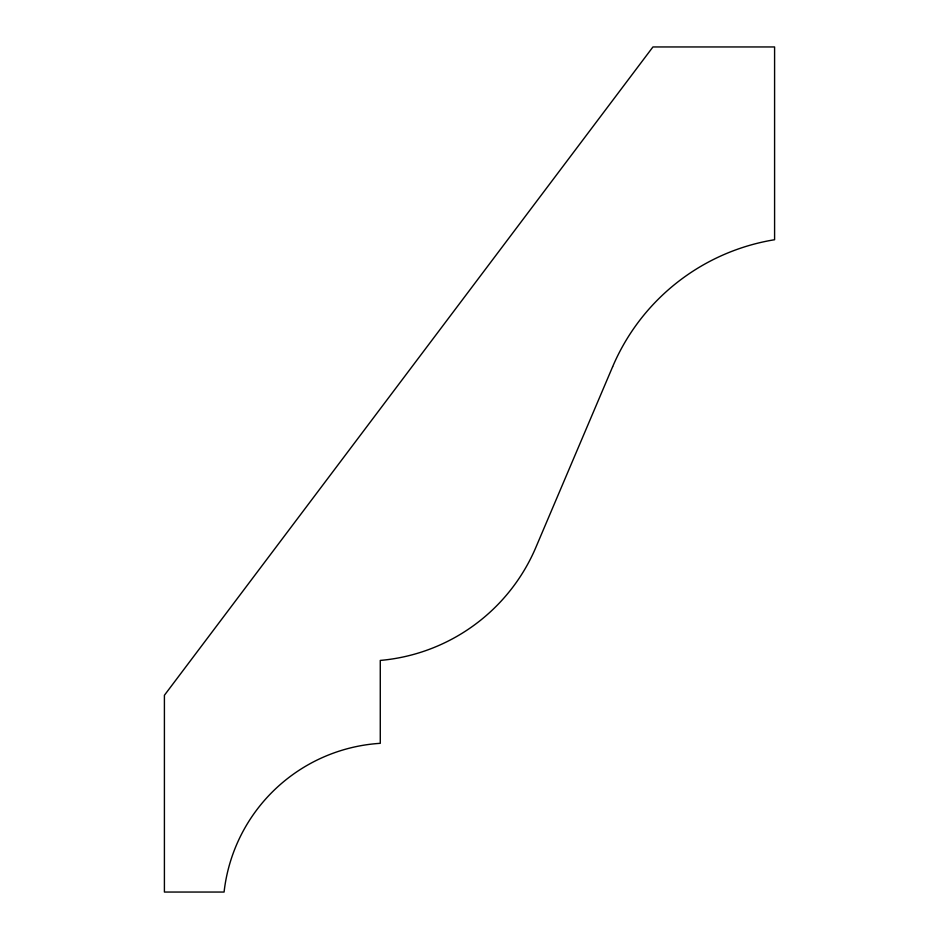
<?xml version="1.0" encoding="UTF-8"?>
<svg xmlns="http://www.w3.org/2000/svg" width="939" height="939" viewBox="0 0 939 939"><rect width="100%" height="100%" fill="white"/><g stroke="black" fill="none" stroke-linecap="round" stroke-linejoin="round"><path stroke-width="1.41" d="M612.627 366.75L535.852 547.425A186.767 186.767 0 0 1 380.272 660.422L380.272 743.324A167.764 167.764 0 0 0 224.081 892.05L164.407 892.05L164.407 695.271L652.945 46.95L774.593 46.95L774.593 239.727A213.165 213.165 0 0 0 612.627 366.75"/></g></svg>
